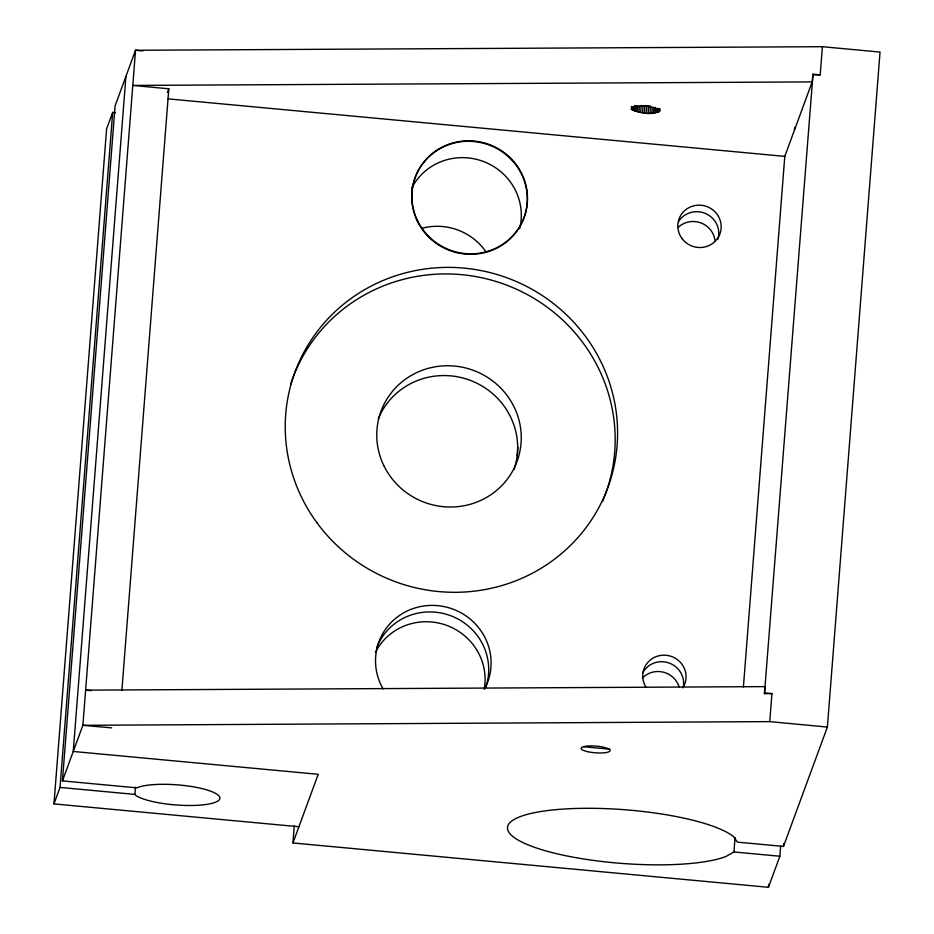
<?xml version="1.0" encoding="UTF-8"?>
<svg xmlns="http://www.w3.org/2000/svg" width="934" height="934" viewBox="0 0 934 934"><rect width="100%" height="100%" fill="white"/><g stroke="black" fill="none" stroke-linecap="round" stroke-linejoin="round"><path stroke-width="1.4" d="M298.915 826.742L53.962 803.905L106.616 128.869L112.687 112.384L115.571 112.652M53.962 803.905L60.021 787.42L112.687 112.384M60.021 787.42L134.916 794.402L135.99 795.523A43.501 10.076 4.5 0 0 201.966 804.968A43.501 10.076 4.5 0 0 203.81 789.067A43.501 10.076 4.5 0 0 136.878 787.864L62.426 780.882L115.092 105.846L135.535 50.273L822.41 46.7L880.038 52.071L827.384 727.061L783.474 846.438L737.463 842.141L733.505 836.607A116.003 26.876 4.5 0 0 561.054 809.229A116.003 26.876 4.5 0 0 545.001 850.652A116.003 26.876 4.5 0 0 725.765 856.583L733.937 851.96L779.867 856.245L780.661 846.064M125.915 76.425L73.249 751.461L318.202 774.298L292.949 842.958L768.437 887.3L779.867 856.245M121.864 690.6L168.82 88.788L132.791 85.426L812.195 81.9L813.012 74.16L820.215 74.825L822.41 46.7M134.916 794.402L135.488 787.129M292.949 842.958L294.303 825.598M517.214 455.815L517.891 447.106M631.349 109.196C636.719 103.09 652.586 106.254 659.801 110.095C654.43 116.201 638.564 113.037 631.349 109.196L631.559 106.383M631.804 109.652L632.026 106.838M632.493 110.119L632.715 107.305M633.415 110.574L633.742 106.348M634.536 111.006L634.968 105.379M635.844 111.426L636.288 105.799M637.327 111.8L637.77 106.184M638.949 112.15L639.393 106.523M640.677 112.454L641.226 105.425M642.499 112.71L643.047 105.682M644.367 112.909L644.915 105.881M646.258 113.061L646.807 106.032L650.531 106.149L649.982 113.177M648.138 113.154L648.686 106.114M651.734 113.154L652.177 107.527M653.391 113.061L653.835 107.433M654.909 112.909L655.353 107.282M656.275 112.699L656.602 108.484M657.454 112.442L657.781 108.227M658.423 112.138L658.645 109.325M659.182 111.788L659.404 108.974M659.708 111.403L659.918 108.589M743.406 686.957L784.793 156.375L812.195 81.9M733.937 851.96L735.07 837.413M794.472 130.083L794.682 127.269M62.426 780.882L82.881 725.309L769.756 721.62L771.939 693.612L764.467 693.647L765.016 686.618L85.624 690.144L91.38 690.681M764.467 693.647L813.012 74.16M768.437 887.3L768.67 884.393M783.474 846.438L783.708 843.53M167.466 92.466L168.82 88.788M813.993 74.86L820.215 74.825M111.706 727.878L82.881 725.309L135.535 50.273L142.75 50.938M168.108 98.864L784.793 156.375M764.736 692.935L771.939 693.612M583.808 746.756L609.925 749.185M769.756 721.62L827.384 727.061M646.118 687.389A21.751 21.108 20.2 0 1 663.455 655.178A21.751 21.108 20.2 0 1 683.63 686.502M642.767 672.749A21.751 21.108 20.2 0 1 669.409 663.128A21.751 21.108 20.2 0 1 683.151 687.879M678.504 221.65A21.751 21.108 20.2 0 1 705.707 213.582A21.751 21.108 20.2 0 1 717.954 239.057M290.556 384.446A166.754 161.874 20.2 0 1 505.959 284.858A166.754 161.874 20.2 0 1 602.488 501.546M642.405 678.084A21.751 21.108 20.2 0 1 679.065 686.724M678.399 227.195A21.751 21.108 20.2 0 1 700.769 222.864A21.751 21.108 20.2 0 1 715.024 240.633M378.247 418.876A72.502 70.377 20.2 0 1 470.024 380.266A72.502 70.377 20.2 0 1 514.039 469.557M411.625 188.259A58.001 56.309 20.2 0 1 483.31 161.442A58.001 56.309 20.2 0 1 519.608 228.783M383.115 688.953A58.001 56.309 20.2 0 1 432.208 605.384A58.001 56.309 20.2 0 1 484.559 688.977M375.421 652.341A58.001 56.309 20.2 0 1 445.144 624.834A58.001 56.309 20.2 0 1 484.256 688.918M376.834 647.437A58.001 56.309 20.2 0 1 450.06 615.483A58.001 56.309 20.2 0 1 485.878 686.922M422.226 228.211A58.001 56.309 20.2 0 1 486.264 252.25M682.112 238.649A21.751 21.108 20.2 0 0 719.413 235.111A21.751 21.108 20.2 0 0 697.009 205.246A21.751 21.108 20.2 0 0 682.112 238.649M587.358 751.613A14.5 3.362 4.5 0 0 610.019 750.796A14.5 3.362 4.5 0 0 589.447 745.939A14.5 3.362 4.5 0 0 587.358 751.613M316.895 522.69A166.754 161.874 20.2 0 0 603.177 498.873A166.754 161.874 20.2 0 0 434.158 267.965A166.754 161.874 20.2 0 0 316.895 522.69M383.874 465.727A72.502 70.377 20.2 0 0 508.656 477.356A72.502 70.377 20.2 0 0 454.496 366.07A72.502 70.377 20.2 0 0 383.874 465.727M417.591 220.763A58.001 56.309 20.2 0 0 517.424 230.079A58.001 56.309 20.2 0 0 474.087 141.046A58.001 56.309 20.2 0 0 417.591 220.763M417.405 221.276A58.001 56.309 20.2 0 0 517.238 230.581A58.001 56.309 20.2 0 0 473.9 141.548A58.001 56.309 20.2 0 0 417.405 221.276"/></g></svg>
